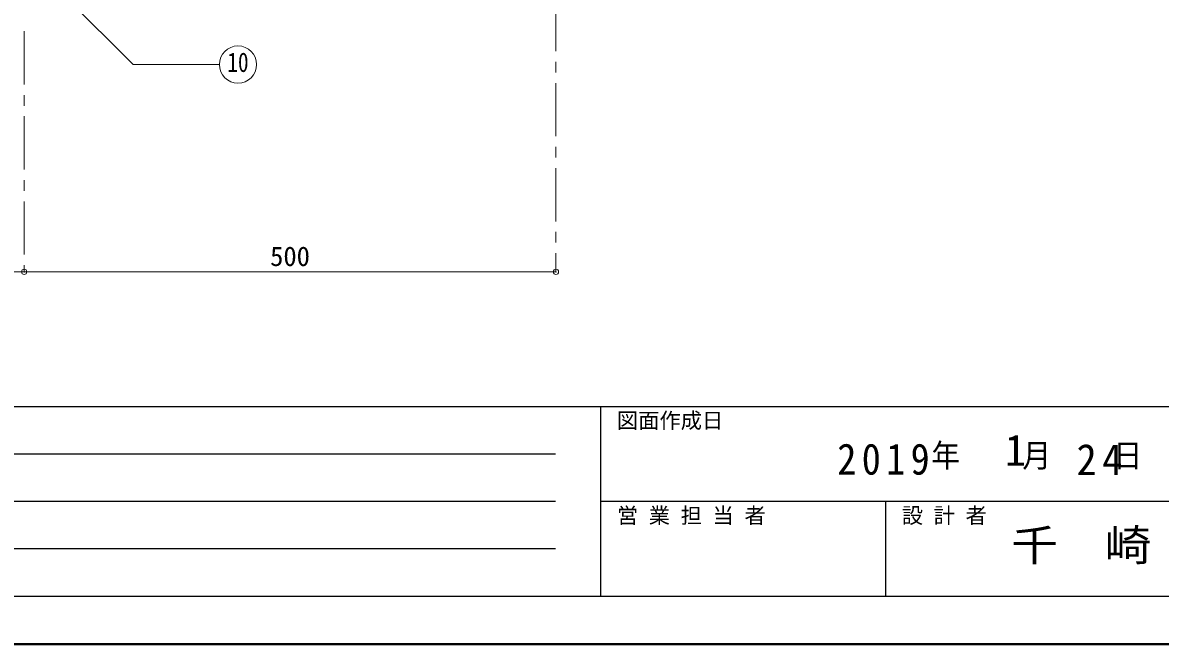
# Model space of a CAD drawing. Units: millimetres at full size, sheet at 1:10; details may follow other scales. Extents: x -2096 to 1954, y -1403 to 1407.
# Drawn here: x -670 to 399, y -1403 to -819 of the extents above; entities that cross this region are included whole.
import ezdxf
from ezdxf.enums import TextEntityAlignment as Align

# ---------------------------------------------------------------- set-up
doc = ezdxf.new("R2010")
doc.units = ezdxf.units.MM
doc.header["$LTSCALE"] = 10
doc.header["$PDMODE"] = 32
doc.header["$PDSIZE"] = 5
doc.linetypes.add('CHAIN1', pattern=[8, 5, -1, 1, -1])
doc.layers.add('0-0_ﾚｲﾔ1', color=4, linetype='Continuous', lineweight=9)
doc.styles.add('ＭＳ ゴシック', font='')
doc.styles.get('ＭＳ ゴシック').set_extended_font_data('MS Gothic')

msp = doc.modelspace()

# ---------------------------------------------------------------- linework, layer by layer
at = {"layer": '0-0_ﾚｲﾔ1', "color": 7, "lineweight": 18}
for p in [(-802.35, -622.53), (-485.48, -858.22)]:
    msp.add_line(p, (-566.66, -858.22), dxfattribs=at)
at = {"layer": '0-0_ﾚｲﾔ1', "linetype": 'CHAIN1'}
for p, q in [((-169.01, -715.62), (-169.01, -1053.12)), ((-669.01, -826.92), (-669.01, -1053.12))]:
    msp.add_line(p, q, dxfattribs=at)
at = {"layer": '0-0_ﾚｲﾔ1'}
for p, q in [((-1579.01, -1053.12), (-669.01, -1053.12)), ((-669.01, -1053.12), (-169.01, -1053.12))]:
    msp.add_line(p, q, dxfattribs=at)
at = {"layer": '0-0_ﾚｲﾔ1', "color": 6, "lineweight": 25}
for p, q in [((-2051.01, -1179.55), (1908.99, -1179.55)), ((-126.73, -1358.12), (-126.73, -1179.55)), ((-1098.16, -1224.19), (-169.58, -1224.19)), ((-169.58, -1268.84), (-1098.16, -1268.84)), ((1908.99, -1268.84), (-126.73, -1268.84)), ((141.13, -1358.12), (141.13, -1268.84)), ((-169.58, -1313.48), (-1098.16, -1313.48)), ((1908.99, -1358.12), (-2051.01, -1358.12))]:
    msp.add_line(p, q, dxfattribs=at)
at = {"layer": '0-0_ﾚｲﾔ1', "color": 1, "lineweight": 40}
msp.add_line((1953.99, -1403.12), (-2096.01, -1403.12), dxfattribs=at)
at = {"layer": '0-0_ﾚｲﾔ1', "color": 7, "lineweight": 18}
msp.add_circle((-467.98, -858.22), 17.5, dxfattribs=at)
at = {"layer": '0-0_ﾚｲﾔ1', "color": 1}
for p in [(-669.01, -1053.12), (-169.01, -1053.12)]:
    msp.add_point(p, dxfattribs=at)

# ---------------------------------------------------------------- texts
at = {"layer": '0-0_ﾚｲﾔ1', "color": 7, "style": 'ＭＳ ゴシック'}
for s, height, width, p in [('10', 18.33, 0.8, (-477.98, -870.72)), ('千\u3000崎', 29.33, 1.1, (258.99, -1333.48))]:
    msp.add_text(s, height=height, dxfattribs=dict(at, width=width)).set_placement(p, align=Align.BOTTOM_LEFT)
for s, height, p in [('500', 18.33, (-437.76, -1053.12)), ('図面作成日', 14.66, (-111.73, -1204.55)), ('1', 29.33, (252.99, -1244.19)), ('営 業 担 当 者', 14.66, (-111.73, -1293.84)), ('設 計 者', 14.66, (156.13, -1293.84))]:
    msp.add_text(s, height=height, dxfattribs=at).set_placement(p, align=Align.BOTTOM_LEFT)
at = {"layer": '0-0_ﾚｲﾔ1', "color": 7, "attachment_point": 7, "style": 'ＭＳ ゴシック'}
for s, insert, char_height in [('\\T1.28;\\W0.9;2019', (95.49, -1244.19), 29.33), ('\\T1.27;\\W0.9;年\\~\\~\\~月\\~\\~\\~日', (183.99, -1239.19), 21.99), ('\\T1.27;\\W0.95;24', (320.49, -1244.19), 29.33)]:
    msp.add_mtext(s, dxfattribs=dict(at, insert=insert, char_height=char_height))

doc.saveas('drawing.dxf')
